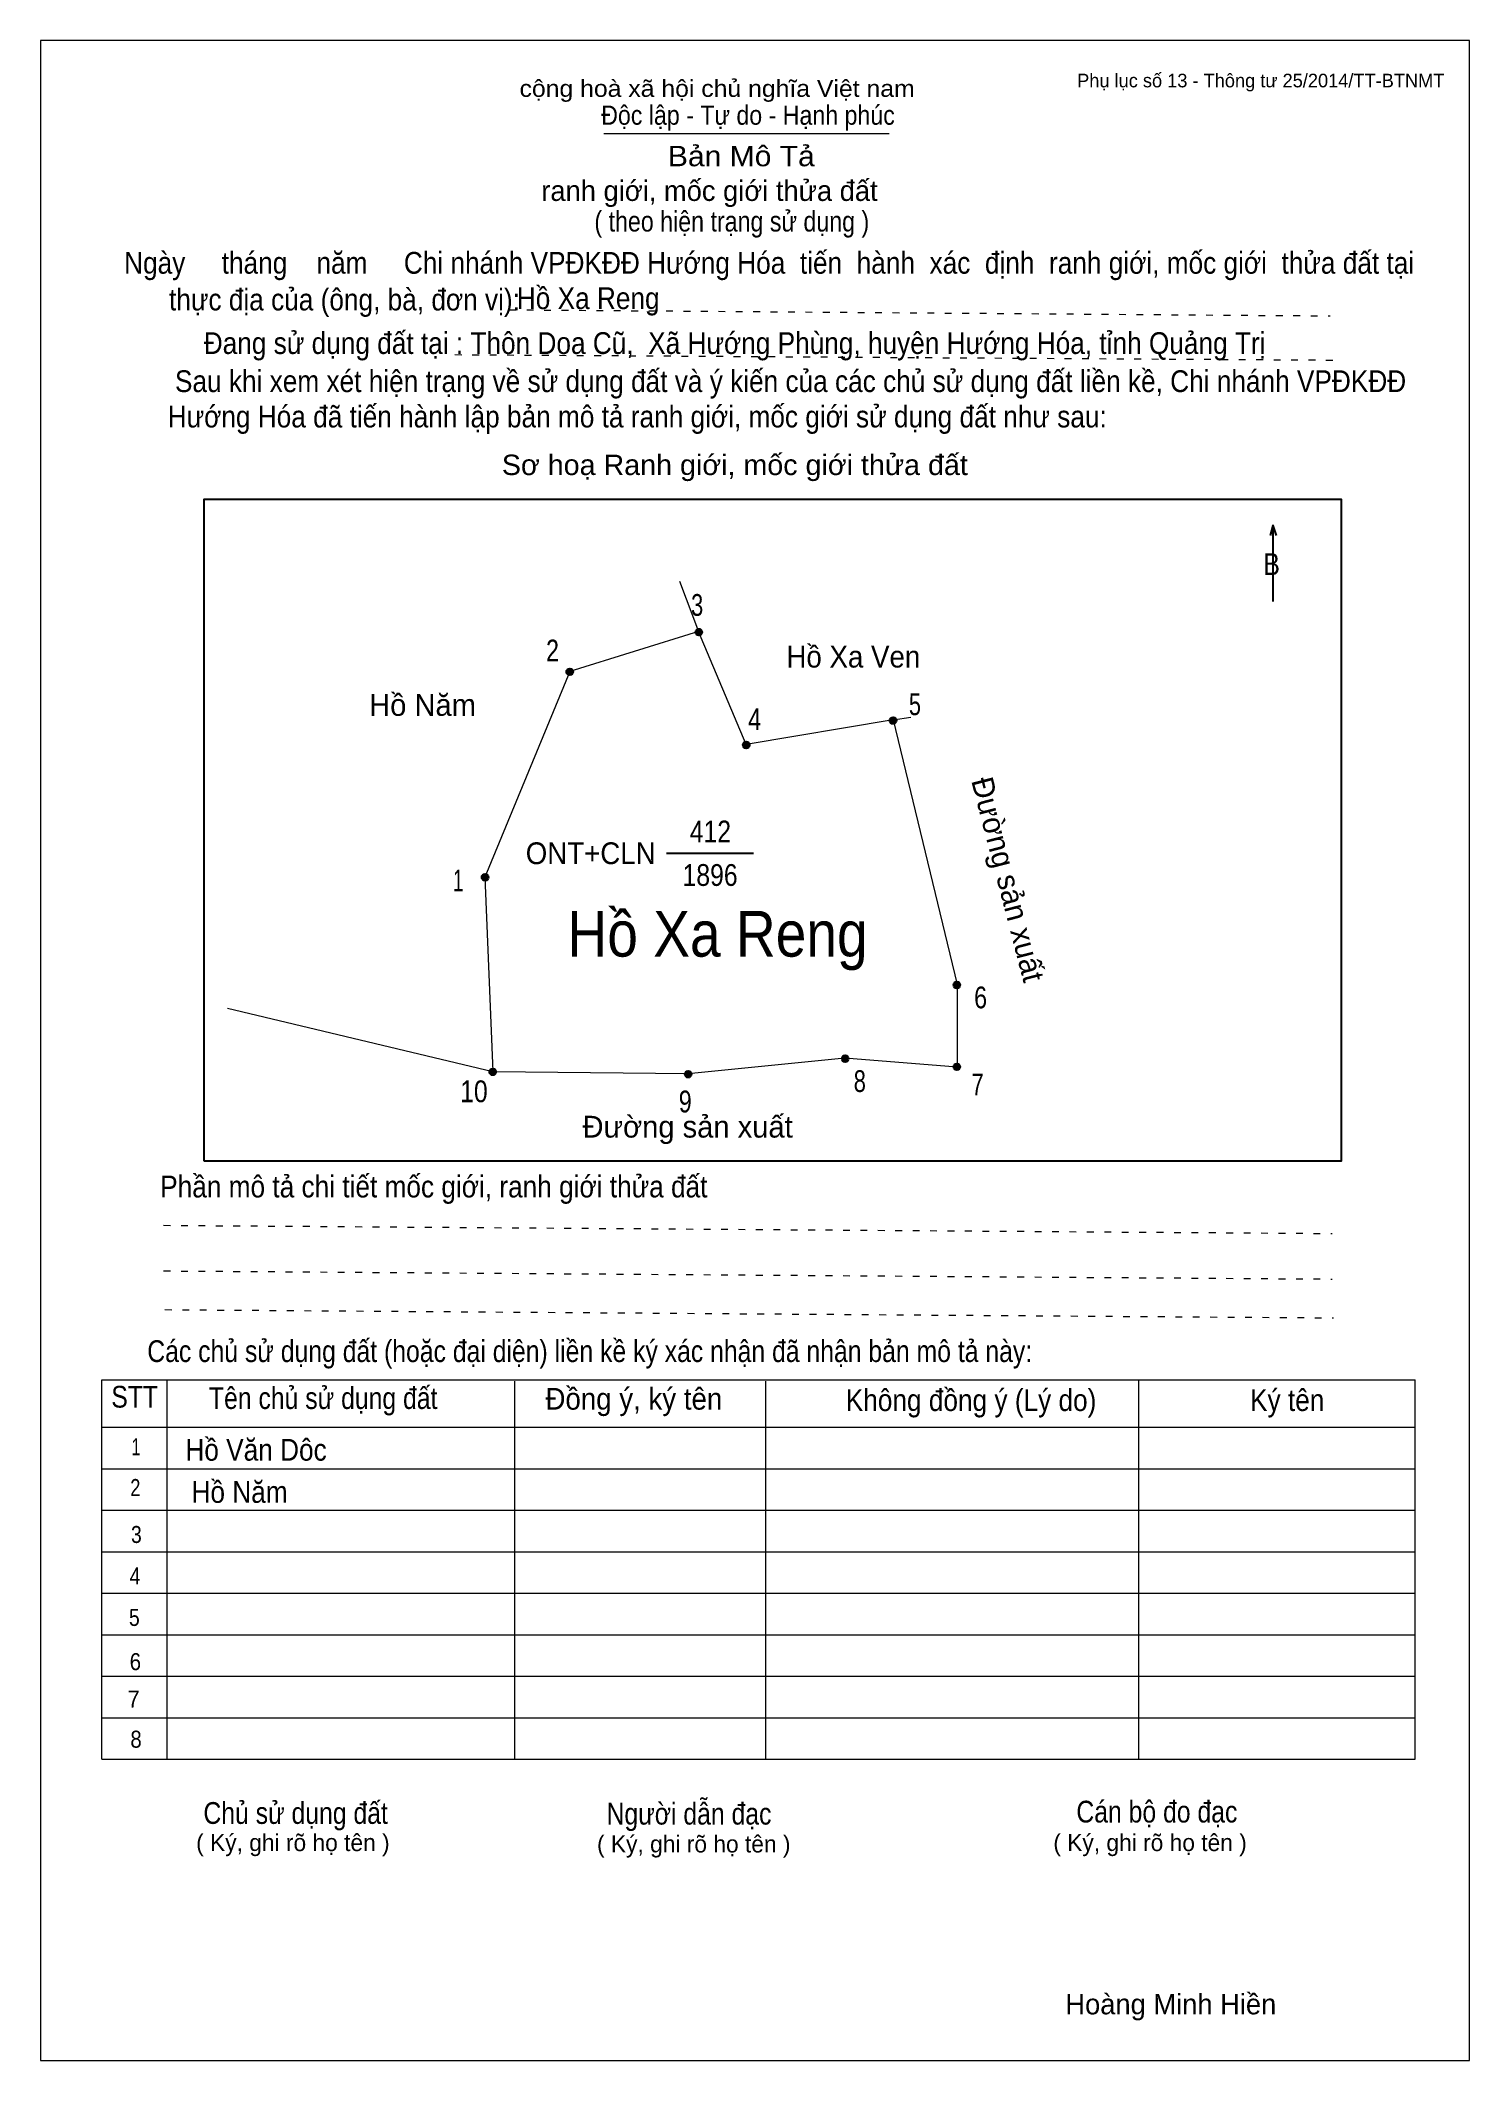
# Model space of a CAD drawing. Header units: centimetres. Extents: x 0 to 21, y 0 to 29.7.
import ezdxf
from ezdxf.enums import TextEntityAlignment as Align

# ---------------------------------------------------------------- set-up
doc = ezdxf.new("R2010")
doc.units = ezdxf.units.CM
doc.header["$LTSCALE"] = 0.13
doc.linetypes.add('DOTTED', pattern=[1.5, 0.3, -1.2])
for name, color, linetype, lineweight in [('1', 7, 'Continuous', 13), ('32', 7, 'Continuous', 25), ('33', 7, 'Continuous', 25), ('6', 7, 'Continuous', 13), ('62', 7, 'Continuous', 13)]:
    doc.layers.add(name, color=color, linetype=linetype, lineweight=lineweight)
for name, color, linetype in [('2', 7, 'Continuous'), ('34', 7, 'Continuous'), ('63', 7, 'Continuous')]:
    doc.layers.add(name, color=color, linetype=linetype)

msp = doc.modelspace()

# ---------------------------------------------------------------- hatches: boundary and pattern name
at = {"layer": '32'}
for points in [[(9.7244, 21.0007, 1), (9.6244, 21.0007, 1)], [(7.8286, 20.4167, 1), (7.7286, 20.4167, 1)], [(12.5782, 19.7009, 1), (12.4782, 19.7009, 1)], [(10.4214, 19.3417, 1), (10.3214, 19.3417, 1)], [(6.5841, 17.3961, 1), (6.4841, 17.3961, 1)], [(13.5159, 15.8139, 1), (13.4159, 15.8139, 1)], [(6.6971, 14.5357, 1), (6.5971, 14.5357, 1)], [(11.8745, 14.7307, 1), (11.7745, 14.7307, 1)], [(13.5159, 14.6097, 1), (13.4159, 14.6097, 1)], [(9.5683, 14.5007, 1), (9.4683, 14.5007, 1)]]:
    msp.add_hatch(color=256, dxfattribs=at).paths.add_polyline_path(points)

# ---------------------------------------------------------------- linework, layer by layer
at = {"layer": '1'}
msp.add_lwpolyline([(21, 0), (21, 29.7), (0, 29.7), (0, 0)], close=True, dxfattribs=at)
at = {"layer": '32'}
for centre in [(9.6744, 21.0007), (7.7786, 20.4167), (12.5282, 19.7009), (10.3714, 19.3417), (6.5341, 17.3961), (13.4659, 15.8139), (6.6471, 14.5357), (11.8245, 14.7307), (13.4659, 14.6097), (9.5183, 14.5007)]:
    msp.add_circle(centre, 0.05, dxfattribs=at)
at = {"layer": '33'}
msp.add_line((9.2, 17.75), (10.48, 17.75), dxfattribs=at)
at = {"layer": '6'}
for p, q in [((9.39, 21.75), (9.67, 21.01)), ((12.53, 19.71), (12.79, 19.75)), ((6.53, 17.4), (6.65, 14.54)), ((2.75, 15.47), (6.65, 14.54))]:
    msp.add_line(p, q, dxfattribs=at)
for points in [[(9.67, 21.01), (7.78, 20.42), (6.53, 17.4)], [(12.53, 19.71), (10.37, 19.35), (9.67, 21.01)], [(12.53, 19.71), (13.47, 15.82), (13.47, 14.61)], [(6.65, 14.54), (9.52, 14.51), (11.82, 14.74), (13.47, 14.61)]]:
    msp.add_lwpolyline(points, dxfattribs=at)
at = {"layer": '62'}
for p, q in [((8.28, 28.33), (12.47, 28.33)), ((0.9, 10.01), (20.2, 10.01)), ((0.9, 4.43), (0.9, 10.01)), ((1.86, 4.43), (1.86, 10.01)), ((6.97, 4.43), (6.97, 9.99)), ((10.66, 4.43), (10.66, 9.99)), ((16.14, 4.43), (16.14, 10.01)), ((20.2, 4.43), (20.2, 10.01)), ((0.9, 9.31), (20.2, 9.31)), ((0.9, 8.7), (20.2, 8.7)), ((0.9, 8.09), (20.2, 8.09)), ((0.9, 7.48), (20.2, 7.48)), ((0.9, 6.87), (20.2, 6.87)), ((0.9, 6.26), (20.2, 6.26)), ((0.9, 5.65), (20.2, 5.65)), ((0.9, 5.04), (20.2, 5.04)), ((0.9, 4.43), (20.2, 4.43))]:
    msp.add_line(p, q, dxfattribs=at)
at = {"layer": '62', "linetype": 'DOTTED'}
for p, q in [((6.89, 25.74), (18.95, 25.65)), ((6.09, 25.08), (19.04, 25)), ((1.81, 12.28), (18.98, 12.16)), ((1.81, 11.61), (18.98, 11.49)), ((1.83, 11.04), (19, 10.92))]:
    msp.add_line(p, q, dxfattribs=at)
at = {"layer": '62', "lineweight": 25}
for p, q in [((18.11, 22.58), (18.11, 21.45)), ((18.11, 22.57), (18.07, 22.42)), ((18.11, 22.57), (18.16, 22.42))]:
    msp.add_line(p, q, dxfattribs=at)
msp.add_lwpolyline([(2.4, 13.23), (19.12, 13.23), (19.12, 22.95), (2.4, 22.95)], close=True, dxfattribs=at)

# ---------------------------------------------------------------- texts
at = {"layer": '2', "width": 0.9}
msp.add_text('Hồ Xa Reng', height=0.6727, dxfattribs=at).set_placement((9.95, 16.23), align=Align.CENTER)
at = {"layer": '32'}
for s, width, p in [('3', 0.75, (9.65, 21.24)), ('2', 0.8, (7.525, 20.57)), ('5', 0.75, (12.85, 19.78)), ('4', 0.8, (10.495, 19.56)), ('1', 0.65, (6.14, 17.19)), ('6', 0.8, (13.815, 15.47)), ('8', 0.75, (12.04, 14.24)), ('10', 0.85, (6.37, 14.09)), ('9', 0.8, (9.475, 13.94)), ('7', 0.75, (13.77, 14.19))]:
    msp.add_text(s, height=0.32, dxfattribs=dict(at, width=width)).set_placement(p, align=Align.CENTER)
at = {"layer": '33'}
for s, width, p in [('Hồ Xa Ven', 0.95, (11.945, 20.48)), ('412', 0.85, (9.845, 17.91)), ('1896', 0.85, (9.84, 17.27))]:
    msp.add_text(s, height=0.32, dxfattribs=dict(at, width=width)).set_placement(p, align=Align.CENTER)
for s, p in [('Hồ Năm', (5.615, 19.77)), ('Đường sản xuất', (9.51, 13.57))]:
    msp.add_text(s, height=0.32, dxfattribs=at).set_placement(p, align=Align.CENTER)
msp.add_text('Đường sản xuất', height=0.3199, rotation=284.545, dxfattribs=at).set_placement((14.0627, 17.3252), align=Align.CENTER)
at = {"layer": '33', "width": 0.95}
msp.add_text('ONT+CLN', height=0.32, dxfattribs=at).set_placement((9.04, 17.59), align=Align.RIGHT)
at = {"layer": '34', "width": 0.9}
for s, p in [('Hồ Xa Reng', (7, 25.75)), ('Hồ Văn Dôc', (2.13, 8.82)), ('Hồ Năm', (2.22, 8.2))]:
    msp.add_text(s, height=0.32, dxfattribs=at).set_placement(p)
at = {"layer": '62'}
for s, height, width, p in [('cộng hoà xã hội chủ nghĩa Việt nam', 0.2474, 1.1, (7.04, 28.87)), ('Độc lập - Tự do - Hạnh phúc', 0.2828, 0.9, (8.24, 28.46)), ('Bản Mô Tả', 0.3, 1.1, (9.22, 27.85)), ('( theo hiện trạng sử dụng )', 0.3, 0.85, (8.14, 26.89)), ('Ngày     tháng    năm     Chi nhánh VPĐKĐĐ Hướng Hóa  tiến  hành  xác  định  ranh giới, mốc giới  thửa đất tại ', 0.32, 0.9, (1.23, 26.27)), ('thực địa của (ông, bà, đơn vị): ', 0.32, 0.9, (1.89, 25.73)), ('Đang sử dụng đất tại : Thôn Doa Cũ,  Xã Hướng Phùng, huyện Hướng Hóa, tỉnh Quảng Trị', 0.32, 0.9, (2.4, 25.09)), (' Sau khi xem xét hiện trạng về sử dụng đất và ý kiến của các chủ sử dụng đất liền kề, Chi nhánh VPĐKĐĐ ', 0.32, 0.9, (1.87, 24.53)), ('Hướng Hóa đã tiến hành lập bản mô tả ranh giới, mốc giới sử dụng đất như sau:', 0.32, 0.9, (1.87, 24.01)), ('Sơ hoạ Ranh giới, mốc giới thửa đất', 0.3, 1.05, (6.78, 23.31)), ('B', 0.32, 0.85, (17.97, 21.84)), ('Phần mô tả chi tiết mốc giới, ranh giới thửa đất ', 0.32, 0.9, (1.76, 12.69)), ('Các chủ sử dụng đất (hoặc đại diện) liền kề ký xác nhận đã nhận bản mô tả này:', 0.32, 0.85, (1.57, 10.27))]:
    msp.add_text(s, height=height, dxfattribs=dict(at, width=width)).set_placement(p)
msp.add_text('ranh giới, mốc giới thửa đất', height=0.3, dxfattribs=at).set_placement((7.36, 27.34))
for s, height, width, p in [('STT', 0.32, 0.85, (1.385, 9.6)), ('Tên chủ sử dụng đất', 0.32, 0.85, (4.155, 9.58)), ('Đồng ý, ký tên', 0.32, 0.95, (8.72, 9.57)), ('Không đồng ý (Lý do)', 0.32, 0.9, (13.675, 9.55)), ('Ký tên', 0.32, 0.9, (18.32, 9.55)), ('1', 0.25, 0.7, (1.405, 8.9)), ('2', 0.25, 0.8, (1.395, 8.3)), ('3', 0.25, 0.85, (1.41, 7.61)), ('4', 0.25, 0.85, (1.39, 7)), ('5', 0.25, 0.85, (1.38, 6.39)), ('6', 0.25, 0.9, (1.395, 5.74)), ('7', 0.25, 0.95, (1.37, 5.19)), ('8', 0.25, 0.9, (1.405, 4.6)), ('Người dẫn đạc', 0.32, 0.85, (9.53, 3.47)), ('Chủ sử dụng đất', 0.32, 0.85, (3.75, 3.48)), ('Cán bộ đo đạc', 0.32, 0.85, (16.405, 3.5))]:
    msp.add_text(s, height=height, dxfattribs=dict(at, width=width)).set_placement(p, align=Align.CENTER)
for p in [(3.71, 3.08), (9.6, 3.06), (16.305, 3.08)]:
    msp.add_text('( Ký, ghi rõ họ tên )', height=0.25, dxfattribs=at).set_placement(p, align=Align.CENTER)
at = {"layer": '63'}
msp.add_text('Phụ lục số 13 - Thông tư 25/2014/TT-BTNMT', height=0.2, dxfattribs=at).set_placement((20.63, 29.01), align=Align.RIGHT)
msp.add_text('Hoàng Minh Hiền', height=0.3, dxfattribs=at).set_placement((16.61, 0.68), align=Align.CENTER)

doc.saveas('drawing.dxf')
